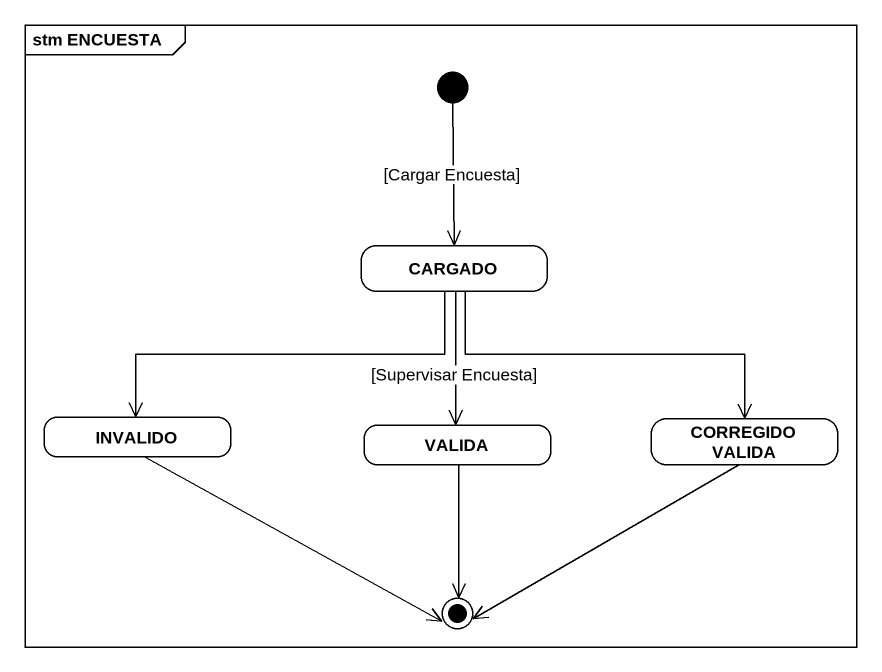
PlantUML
@startuml
mainframe stm ENCUESTA
hide empty description
state CARGADO
state INVALIDO
state VALIDA
state "CORREGIDO VALIDA" as CORREGIDO_VALIDA
[*] --> CARGADO : [Cargar Encuesta]
CARGADO -left-> INVALIDO
CARGADO --> VALIDA : [Supervisar Encuesta]
CARGADO -right-> CORREGIDO_VALIDA
INVALIDO -right-> [*]
VALIDA --> [*]
CORREGIDO_VALIDA -left-> [*]
@enduml
